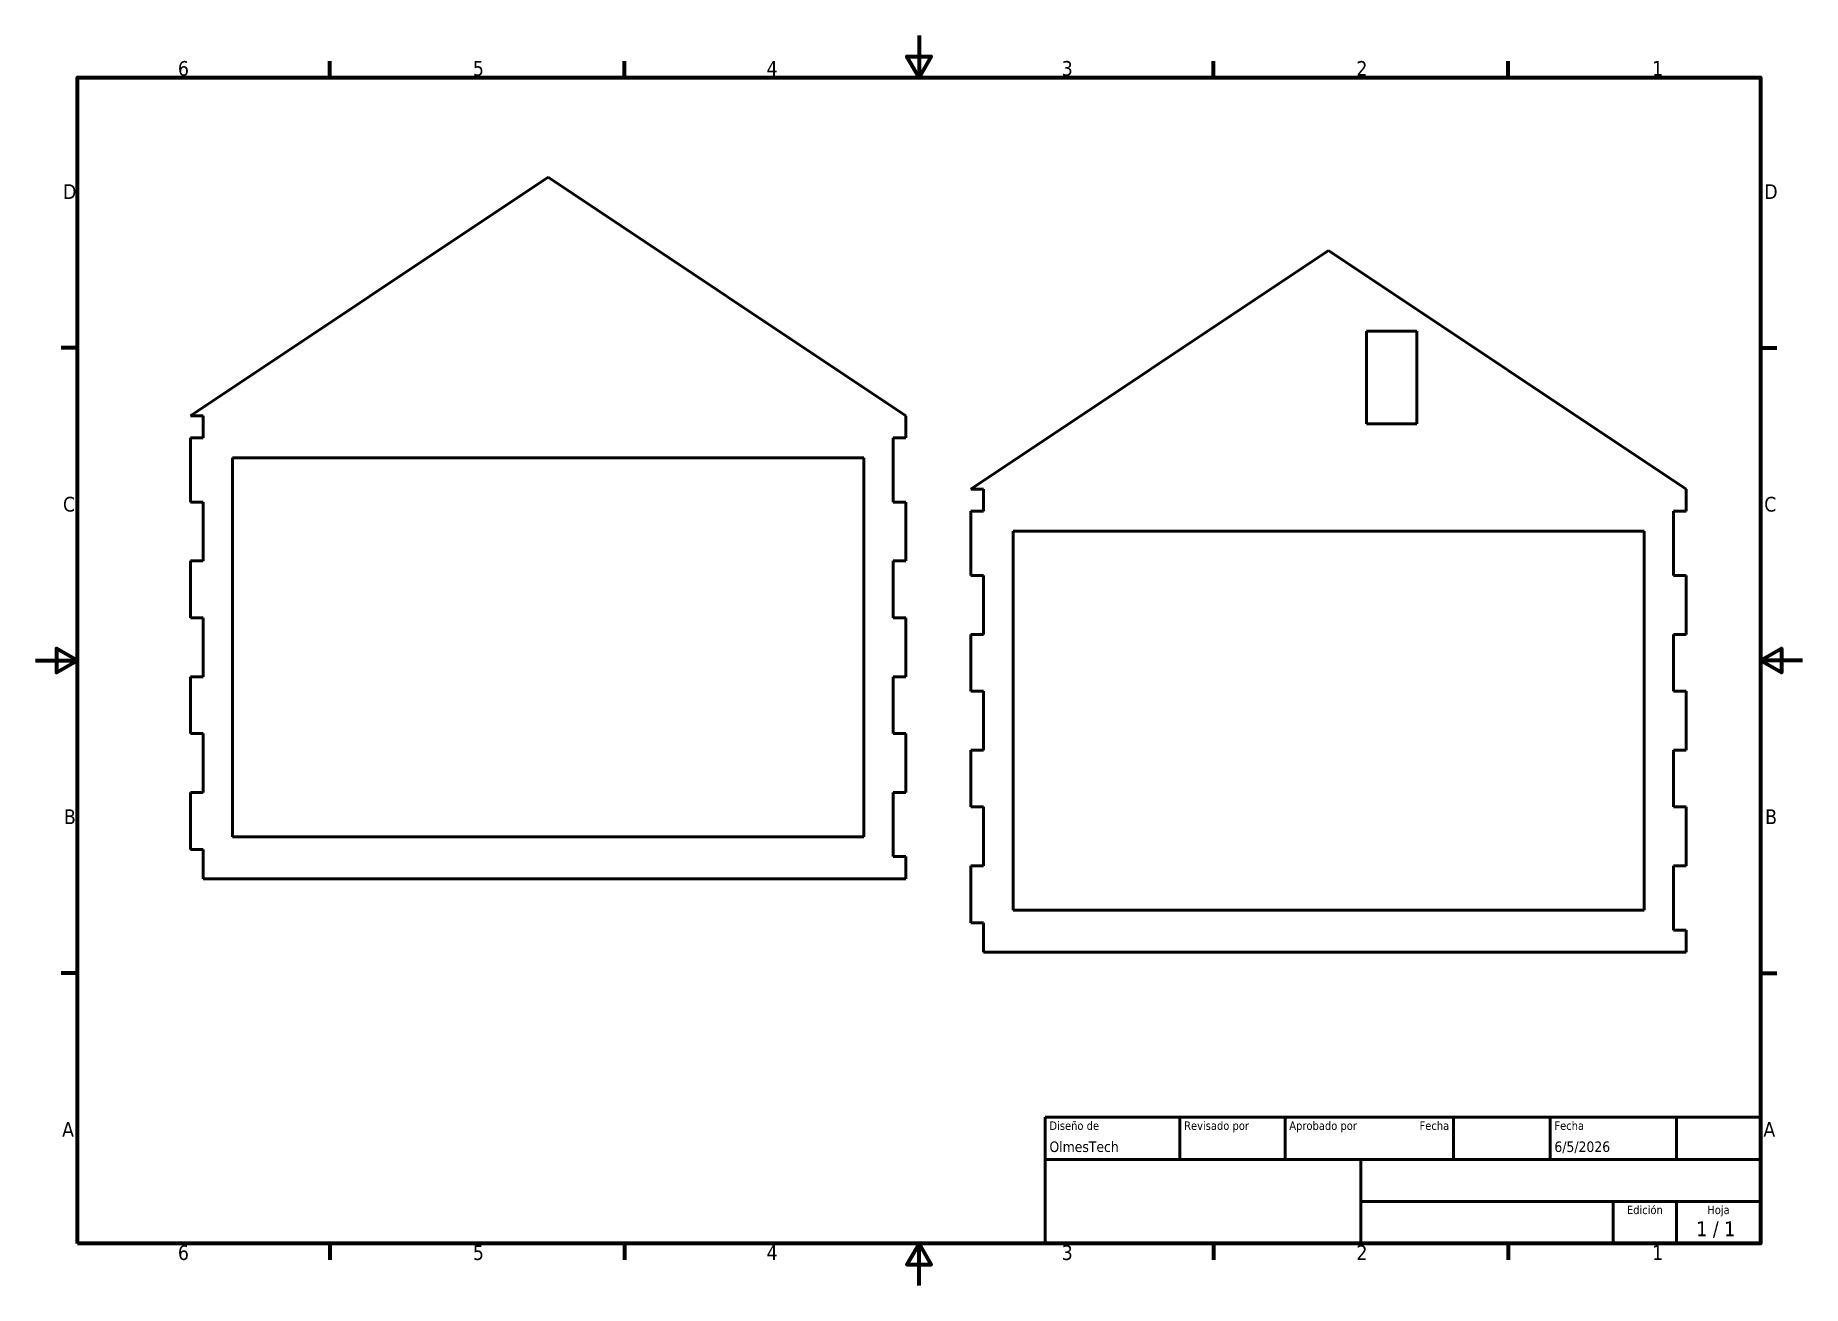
# Model space of a CAD drawing. Header units: millimetres. Extents: x 0 to 420, y 0 to 297.
import ezdxf
from ezdxf.enums import TextEntityAlignment as Align

# ---------------------------------------------------------------- set-up
doc = ezdxf.new("R2010")
doc.units = ezdxf.units.MM
for name, color, linetype, lineweight in [('Borde (ISO)', 7, 'Continuous', 70), ('Título (ISO)', 7, 'Continuous', 50), ('Visible (ISO)', 7, 'Continuous', 50)]:
    doc.layers.add(name, color=color, linetype=linetype, lineweight=lineweight)
doc.styles.add('Estilo de texto39', font='tahoma.ttf')
doc.styles.add('Estilo de texto41', font='tahoma.ttf')
doc.styles.add('Texto de nota (ISO)', font='tahoma.ttf')

# ---------------------------------------------------------------- blocks, each defined once
blk = doc.blocks.new('Marcos Marco por defecto')
at = {"layer": 'Borde (ISO)'}
for p, q in [((70, 287), (70, 290.9)), ((140, 287), (140, 290.9)), ((280, 287), (280, 290.9)), ((350, 287), (350, 290.9)), ((10, 222.75), (6.1, 222.75)), ((410, 222.75), (413.9, 222.75)), ((10, 74.25), (6.1, 74.25)), ((410, 74.25), (413.9, 74.25)), ((70, 10), (70, 6.1)), ((140, 10), (140, 6.1)), ((280, 10), (280, 6.1)), ((350, 10), (350, 6.1))]:
    blk.add_line(p, q, dxfattribs=at)
at = {"layer": 'Borde (ISO)', "flags": 128}
for points in [[(210, 297), (210, 287), (207.11, 292), (212.89, 292), (210, 287)], [(10, 10), (10, 287), (410, 287), (410, 10), (10, 10)], [(0, 148.5), (10, 148.5), (5, 151.39), (5, 145.61), (10, 148.5)], [(420, 148.5), (410, 148.5), (415, 151.39), (415, 145.61), (410, 148.5)], [(210, 0), (210, 10), (207.11, 5), (212.89, 5), (210, 10)]]:
    blk.add_lwpolyline(points, dxfattribs=at)
at = {"layer": 'Borde (ISO)', "char_height": 3.5, "attachment_point": 7, "style": 'Texto de nota (ISO)'}
for s, insert in [('6', (33.88, 287.33)), ('5', (103.98, 287.33)), ('4', (173.78, 287.4)), ('3', (243.91, 287.33)), ('2', (313.94, 287.4)), ('1', (384.21, 287.4)), ('D', (6.57, 258.13)), ('D', (410.87, 258.13)), ('C', (6.56, 183.81)), ('C', (410.86, 183.81)), ('B', (6.78, 109.63)), ('B', (411.08, 109.63)), ('A', (6.36, 35.38)), ('A', (410.66, 35.38)), ('6', (33.88, 6.03)), ('5', (103.98, 6.03)), ('4', (173.78, 6.1)), ('3', (243.91, 6.03)), ('2', (313.94, 6.1)), ('1', (384.21, 6.1))]:
    blk.add_mtext(s, dxfattribs=dict(at, insert=insert))
blk = doc.blocks.new('Cajetines ISO')
at = {"layer": 'Título (ISO)'}
for p, q in [((270.07, 130), (100.07, 130)), ((100.07, 130), (100.07, 100)), ((132.07, 120), (132.07, 130)), ((157.07, 120), (157.07, 130)), ((197.07, 120), (197.07, 130)), ((220.07, 120), (220.07, 130)), ((250.07, 120), (250.07, 130)), ((270.07, 100), (270.07, 130)), ((100.07, 120), (270.07, 120)), ((175.07, 120), (175.07, 100)), ((270.07, 110), (175.07, 110)), ((235.07, 100), (235.07, 110)), ((250.07, 100), (250.07, 110)), ((100.07, 100), (270.07, 100))]:
    blk.add_line(p, q, dxfattribs=at)
at = {"layer": 'Título (ISO)', "style": 'Estilo de texto41'}
for s, p in [('Diseño de', (101.07, 129)), ('Revisado por', (133.07, 129)), ('Aprobado por', (158.07, 129)), ('Fecha', (221.07, 129))]:
    blk.add_text(s, height=2, dxfattribs=at).set_placement(p, align=Align.TOP_LEFT)
blk.add_text('Fecha', height=2, dxfattribs=at).set_placement((196.07, 129), align=Align.TOP_RIGHT)
for s, p in [('Edición', (242.57, 109)), ('Hoja', (260.07, 109))]:
    blk.add_text(s, height=2, dxfattribs=at).set_placement(p, align=Align.TOP_CENTER)
at = {"layer": 'Título (ISO)', "style": 'Texto de nota (ISO)'}
blk.add_text('1 / 1 ', height=3.5, dxfattribs=at).set_placement((260.07, 103.5), align=Align.MIDDLE_CENTER)
at = {"layer": 'Título (ISO)', "style": 'Estilo de texto39'}
for tag, p in [('AUTOR', (101.07, 121)), ('COMPROBADO_POR', (133.07, 121)), ('APROBADO_POR_ING.', (158.07, 121)), ('FECHA_DE_CREACIÓN', (221.07, 121))]:
    blk.add_attdef(tag, text='', height=2.5, dxfattribs=at).set_placement(p, align=Align.BOTTOM_LEFT)
blk.add_attdef('FECHA_DE_APROBACIÓN_DE_ING.', text='', height=2.5, dxfattribs=at).set_placement((196.07, 121), align=Align.BOTTOM_RIGHT)
at = {"layer": 'Título (ISO)', "style": 'Texto de nota (ISO)'}
for tag, p in [('TÍTULO', (222.57, 115)), ('Nº_DE_REVISIÓN', (242.57, 103.5))]:
    blk.add_attdef(tag, text='', height=3.5, dxfattribs=at).set_placement(p, align=Align.MIDDLE_CENTER)
at = {"layer": 'Título (ISO)', "lineweight": 30, "flags": 104}
blk.add_attdef('EMPRESA', text='', height=3.5, dxfattribs=at).set_placement((137.41, 109.96), align=Align.MIDDLE_CENTER)
at = {"layer": 'Título (ISO)', "style": 'Texto de nota (ISO)'}
blk.add_attdef('Nº_DE_PIEZA', text='', height=3.5, dxfattribs=at).set_placement((176.07, 105), align=Align.MIDDLE_LEFT)

msp = doc.modelspace()

# ---------------------------------------------------------------- linework, layer by layer
at = {"layer": 'Visible (ISO)'}
for p, q in [((121.86, 263.32), (36.86, 206.64)), ((206.86, 206.64), (121.86, 263.32)), ((307.34, 245.88), (222.34, 189.21)), ((392.34, 189.21), (307.34, 245.88)), ((316.34, 204.72), (316.34, 226.72)), ((316.34, 226.72), (328.34, 226.72)), ((328.34, 226.72), (328.34, 204.72)), ((36.86, 206.64), (39.86, 206.64)), ((39.86, 206.64), (39.86, 201.37)), ((206.86, 201.37), (206.86, 206.64)), ((328.34, 204.72), (316.34, 204.72)), ((39.86, 201.37), (36.86, 201.37)), ((36.86, 201.37), (36.86, 186.14)), ((203.86, 186.14), (203.86, 201.37)), ((203.86, 201.37), (206.86, 201.37)), ((46.86, 106.64), (46.86, 196.64)), ((46.86, 196.64), (196.86, 196.64)), ((196.86, 196.64), (196.86, 106.64)), ((222.34, 189.21), (225.34, 189.21)), ((225.34, 189.21), (225.34, 183.94)), ((392.34, 183.94), (392.34, 189.21)), ((36.86, 186.14), (39.86, 186.14)), ((39.86, 186.14), (39.86, 172.14)), ((206.86, 186.14), (203.86, 186.14)), ((206.86, 172.14), (206.86, 186.14)), ((225.34, 183.94), (222.34, 183.94)), ((222.34, 183.94), (222.34, 168.71)), ((389.34, 168.71), (389.34, 183.94)), ((389.34, 183.94), (392.34, 183.94)), ((232.34, 89.21), (232.34, 179.21)), ((232.34, 179.21), (382.34, 179.21)), ((382.34, 179.21), (382.34, 89.21)), ((39.86, 172.14), (36.86, 172.14)), ((36.86, 172.14), (36.86, 158.64)), ((203.86, 158.64), (203.86, 172.14)), ((203.86, 172.14), (206.86, 172.14)), ((222.34, 168.71), (225.34, 168.71)), ((225.34, 168.71), (225.34, 154.71)), ((392.34, 168.71), (389.34, 168.71)), ((392.34, 154.71), (392.34, 168.71)), ((36.86, 158.64), (39.86, 158.64)), ((39.86, 158.64), (39.86, 144.64)), ((206.86, 158.64), (203.86, 158.64)), ((206.86, 144.64), (206.86, 158.64)), ((225.34, 154.71), (222.34, 154.71)), ((222.34, 154.71), (222.34, 141.21)), ((389.34, 141.21), (389.34, 154.71)), ((389.34, 154.71), (392.34, 154.71)), ((39.86, 144.64), (36.86, 144.64)), ((36.86, 144.64), (36.86, 131.14)), ((203.86, 131.14), (203.86, 144.64)), ((203.86, 144.64), (206.86, 144.64)), ((222.34, 141.21), (225.34, 141.21)), ((225.34, 141.21), (225.34, 127.21)), ((392.34, 141.21), (389.34, 141.21)), ((392.34, 127.21), (392.34, 141.21)), ((36.86, 131.14), (39.86, 131.14)), ((39.86, 131.14), (39.86, 117.14)), ((206.86, 131.14), (203.86, 131.14)), ((206.86, 117.14), (206.86, 131.14)), ((225.34, 127.21), (222.34, 127.21)), ((222.34, 127.21), (222.34, 113.71)), ((389.34, 113.71), (389.34, 127.21)), ((389.34, 127.21), (392.34, 127.21)), ((39.86, 117.14), (36.86, 117.14)), ((36.86, 117.14), (36.86, 103.64)), ((203.86, 101.91), (203.86, 117.14)), ((203.86, 117.14), (206.86, 117.14)), ((222.34, 113.71), (225.34, 113.71)), ((225.34, 113.71), (225.34, 99.71)), ((392.34, 113.71), (389.34, 113.71)), ((392.34, 99.71), (392.34, 113.71)), ((196.86, 106.64), (46.86, 106.64)), ((36.86, 103.64), (39.86, 103.64)), ((39.86, 103.64), (39.86, 96.64)), ((206.86, 101.91), (203.86, 101.91)), ((206.86, 96.64), (206.86, 101.91)), ((39.86, 96.64), (206.86, 96.64)), ((225.34, 99.71), (222.34, 99.71)), ((222.34, 99.71), (222.34, 86.21)), ((389.34, 84.47), (389.34, 99.71)), ((389.34, 99.71), (392.34, 99.71)), ((382.34, 89.21), (232.34, 89.21)), ((222.34, 86.21), (225.34, 86.21)), ((225.34, 86.21), (225.34, 79.21)), ((392.34, 84.47), (389.34, 84.47)), ((392.34, 79.21), (392.34, 84.47)), ((225.34, 79.21), (392.34, 79.21))]:
    msp.add_line(p, q, dxfattribs=at)

# ---------------------------------------------------------------- block references
msp.add_blockref('Marcos Marco por defecto', (0, 0))
msp.add_blockref('Cajetines ISO', (139.93, -90)).add_auto_attribs({'AUTOR': 'OlmesTech', 'FECHA_DE_CREACIÓN': '6/5/2026'})

doc.saveas('drawing.dxf')
